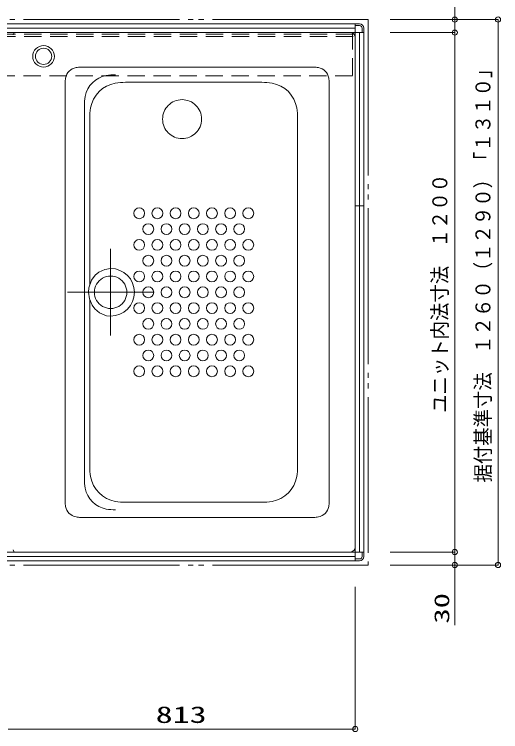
# Model space of a CAD drawing. Units: millimetres on the paper. Extents: x -305 to 305, y -152 to 152.
# Drawn here: x -91.8 to -35.6, y -0.7 to 82.2 of the extents above; entities that cross this region are included whole.
import ezdxf
from ezdxf.enums import TextEntityAlignment as Align

# ---------------------------------------------------------------- set-up
doc = ezdxf.new("R2010")
doc.units = ezdxf.units.MM
for name, pattern in [('DASHED2', [3, 2, -1]), ('LONG_CHAIN', [21, 18, -1, 1, -1]), ('LONG_DOUBLE_CHAIN', [21.8, 18, -1, 0.6, -0.6, 0.6, -1])]:
    doc.linetypes.add(name, pattern=pattern)
doc.layers.add('0-0_0', color=7, linetype='Continuous', lineweight=9)
doc.layers.add('0-1_VIEW0001', color=7, linetype='Continuous', lineweight=9)
doc.styles.add('ＭＳ ゴシック', font='')
doc.styles.get('ＭＳ ゴシック').set_extended_font_data('MS Gothic')

# ---------------------------------------------------------------- blocks, each defined once
blk = doc.blocks.new('_ORIGIN')
at = {"layer": '0-0_0'}
blk.add_line((0, 0), (-1, 0), dxfattribs=at)
blk.add_circle((0, 0), 0.5, dxfattribs=at)

msp = doc.modelspace()

# ---------------------------------------------------------------- linework, layer by layer
at = {"layer": '0-0_0'}
for p, q in [((-40.933, 82.174), (-40.933, 82.774)), ((-48.394, 81.573), (-35.933, 81.573)), ((-40.933, 81.574), (-40.933, 80.074)), ((-35.933, 80.973), (-35.933, 19.173)), ((-48.394, 80.073), (-40.933, 80.073)), ((-40.933, 79.474), (-40.933, 78.874)), ((-40.933, 79.473), (-40.933, 20.672)), ((-40.934, 20.672), (-40.934, 21.272)), ((-48.394, 20.072), (-40.933, 20.072)), ((-40.934, 20.072), (-40.934, 18.573)), ((-48.394, 18.573), (-35.933, 18.573)), ((-40.934, 17.973), (-40.934, 17.373)), ((-52.434, 16.033), (-52.434, -0.375)), ((-53.034, -0.375), (-92.504, -0.375))]:
    msp.add_line(p, q, dxfattribs=at)
for points in [[(-48.394, 81.574), (-40.933, 81.574), (-40.933, 103.864)], [(-48.394, 18.573), (-40.934, 18.573), (-40.934, 11.613)]]:
    msp.add_lwpolyline(points, dxfattribs=at)
at = {"layer": '0-1_VIEW0001', "linetype": 'LONG_DOUBLE_CHAIN'}
for p, q in [((-50.934, 81.573), (-133.934, 81.573)), ((-50.934, 81.573), (-50.934, 18.573)), ((-50.934, 18.573), (-92.509, 18.573))]:
    msp.add_line(p, q, dxfattribs=at)
at = {"layer": '0-1_VIEW0001'}
for p, q in [((-132.434, 81.073), (-52.434, 81.073)), ((-52.434, 81.073), (-132.434, 81.073)), ((-132.434, 80.573), (-52.434, 80.573)), ((-52.434, 19.073), (-52.434, 81.073)), ((-52.434, 81.073), (-52.434, 80.673)), ((-51.934, 81.073), (-52.434, 81.073)), ((-51.934, 80.873), (-52.434, 80.873)), ((-51.634, 80.073), (-51.634, 80.573)), ((-51.434, 80.073), (-51.434, 80.573)), ((-133.434, 80.073), (-51.434, 80.073)), ((-52.984, 80.073), (-91.684, 80.073)), ((-51.934, 20.073), (-51.934, 80.073)), ((-51.434, 80.073), (-51.834, 80.073)), ((-51.434, 80.073), (-51.434, 20.073)), ((-52.434, 20.622), (-52.434, 79.523)), ((-57.232, 76.073), (-84.136, 76.073)), ((-85.934, 74.275), (-85.934, 25.871)), ((-63.224, 74.323), (-78.965, 74.323)), ((-55.434, 25.871), (-55.434, 74.275)), ((-83.713, 28.536), (-83.713, 71.61)), ((-83.104, 70.183), (-83.104, 50.946)), ((-59.084, 29.962), (-59.084, 70.183)), ((-52.434, 60.073), (-51.434, 60.073)), ((-83.104, 49.2), (-83.104, 29.962)), ((-78.965, 25.823), (-63.224, 25.823)), ((-84.136, 24.073), (-57.232, 24.073)), ((-52.984, 20.072), (-91.684, 20.072)), ((-51.434, 20.073), (-51.834, 20.073)), ((-51.634, 20.073), (-51.634, 19.573)), ((-51.434, 20.073), (-51.434, 19.573)), ((-132.434, 19.573), (-52.434, 19.573)), ((-132.434, 19.073), (-52.434, 19.073)), ((-52.434, 19.073), (-132.434, 19.073)), ((-52.434, 19.073), (-52.434, 19.473)), ((-51.934, 19.273), (-52.434, 19.273)), ((-51.934, 19.073), (-52.434, 19.073))]:
    msp.add_line(p, q, dxfattribs=at)
at = {"layer": '0-1_VIEW0001', "color": 6, "linetype": 'DASHED2'}
for p, q in [((-52.684, 79.873), (-132.184, 79.873)), ((-52.684, 79.623), (-132.184, 79.623)), ((-52.734, 75.123), (-52.734, 80.073)), ((-52.734, 75.073), (-132.184, 75.073))]:
    msp.add_line(p, q, dxfattribs=at)
at = {"layer": '0-1_VIEW0001', "linetype": 'LONG_CHAIN'}
for p, q in [((-80.684, 45.073), (-80.684, 55.073)), ((-75.684, 50.073), (-85.684, 50.073))]:
    msp.add_line(p, q, dxfattribs=at)
at = {"layer": '0-1_VIEW0001'}
for points in [[(-133.434, 20.073), (-51.434, 20.073), (-51.434, 80.073)], [(-80.684, 52.823), (-81.375, 52.72), (-82.06, 52.389), (-82.465, 52.042), (-82.889, 51.458), (-83.194, 50.573), (-83.236, 50.073), (-83.141, 49.328), (-82.833, 48.59), (-82.512, 48.154), (-81.97, 47.697), (-81.148, 47.369), (-80.684, 47.323)]]:
    msp.add_lwpolyline(points, dxfattribs=at)
for centre, radius in [((-88.434, 77.324), 1.25), ((-88.434, 77.324), 0.94), ((-77.384, 59.197), 0.625), ((-75.284, 59.197), 0.625), ((-73.184, 59.197), 0.625), ((-71.084, 59.197), 0.625), ((-68.984, 59.197), 0.625), ((-66.884, 59.197), 0.625), ((-64.784, 59.197), 0.625), ((-76.334, 57.372), 0.625), ((-74.234, 57.372), 0.625), ((-72.134, 57.372), 0.625), ((-70.034, 57.372), 0.625), ((-67.934, 57.372), 0.625), ((-65.834, 57.372), 0.625), ((-77.384, 55.547), 0.625), ((-75.284, 55.547), 0.625), ((-73.184, 55.547), 0.625), ((-71.084, 55.547), 0.625), ((-68.984, 55.547), 0.625), ((-66.884, 55.547), 0.625), ((-64.784, 55.547), 0.625), ((-76.334, 53.722), 0.625), ((-74.234, 53.722), 0.625), ((-72.134, 53.722), 0.625), ((-70.034, 53.722), 0.625), ((-67.934, 53.722), 0.625), ((-65.834, 53.722), 0.625), ((-77.384, 51.897), 0.625), ((-75.284, 51.897), 0.625), ((-73.184, 51.897), 0.625), ((-71.084, 51.897), 0.625), ((-68.984, 51.897), 0.625), ((-66.884, 51.897), 0.625), ((-64.784, 51.897), 0.625), ((-76.334, 50.072), 0.625), ((-74.234, 50.072), 0.625), ((-72.134, 50.072), 0.625), ((-70.034, 50.072), 0.625), ((-67.934, 50.072), 0.625), ((-65.834, 50.072), 0.625), ((-77.384, 48.247), 0.625), ((-75.284, 48.247), 0.625), ((-73.184, 48.247), 0.625), ((-71.084, 48.247), 0.625), ((-68.984, 48.247), 0.625), ((-66.884, 48.247), 0.625), ((-64.784, 48.247), 0.625), ((-76.334, 46.422), 0.625), ((-74.234, 46.422), 0.625), ((-72.134, 46.422), 0.625), ((-70.034, 46.422), 0.625), ((-67.934, 46.422), 0.625), ((-65.834, 46.422), 0.625), ((-77.384, 44.597), 0.625), ((-75.284, 44.597), 0.625), ((-73.184, 44.597), 0.625), ((-71.084, 44.597), 0.625), ((-68.984, 44.597), 0.625), ((-66.884, 44.597), 0.625), ((-64.784, 44.597), 0.625), ((-76.334, 42.772), 0.625), ((-74.234, 42.772), 0.625), ((-72.134, 42.772), 0.625), ((-70.034, 42.772), 0.625), ((-67.934, 42.772), 0.625), ((-65.834, 42.772), 0.625), ((-77.384, 40.947), 0.625), ((-75.284, 40.947), 0.625), ((-73.184, 40.947), 0.625), ((-71.084, 40.947), 0.625), ((-68.984, 40.947), 0.625), ((-66.884, 40.947), 0.625), ((-64.784, 40.947), 0.625)]:
    msp.add_circle(centre, radius, dxfattribs=at)
at = {"layer": '0-1_VIEW0001', "linetype": 'LONG_DOUBLE_CHAIN'}
msp.add_circle((-72.434, 70.073), 2.25, dxfattribs=at)
at = {"layer": '0-1_VIEW0001'}
for centre, radius, start, end in [((-51.934, 80.573), 0.5, 0, 90), ((-51.934, 80.573), 0.3, 0, 90), ((-91.684, 79.823), 0.25, 90, 180), ((-52.984, 79.523), 0.55, 0, 90), ((-84.409, 74.548), 1.5, 100.47531, 169.52469), ((-84.136, 73.073), 3, 90, 100.47531), ((-57.232, 73.073), 3, 79.52469, 90), ((-56.959, 74.548), 1.5, 10.47531, 79.52469), ((-82.934, 74.275), 3, 169.52469, 180), ((-80.663, 72.155), 3, 100.47531, 169.52469), ((-80.118, 69.205), 6, 90, 100.47531), ((-58.434, 74.275), 3, 360, 10.47532), ((-79.554, 70.773), 3.5, 99.69632, 170.30368), ((-78.965, 67.323), 7, 90, 99.69632), ((-63.224, 67.323), 7, 80.30368, 90), ((-62.634, 70.773), 3.5, 9.69632, 80.30368), ((-77.713, 71.61), 6, 169.52469, 180), ((-76.104, 70.183), 7, 170.30368, 180), ((-66.084, 70.183), 7, 360, 9.69632), ((-80.684, 50.073), 2.75, 270, 90), ((-80.684, 50.073), 1.875, 359.99994, 180), ((-80.684, 50.073), 1.875, 180, 0.00006), ((-76.104, 29.962), 7, 180, 189.69632), ((-66.084, 29.962), 7, 350.30368, 0), ((-77.713, 28.536), 6, 180, 190.47531), ((-79.554, 29.373), 3.5, 189.69632, 260.30368), ((-62.634, 29.373), 3.5, 279.69632, 350.30368), ((-80.663, 27.99), 3, 190.47531, 259.52468), ((-82.934, 25.871), 3, 180, 190.47531), ((-78.965, 32.823), 7, 260.30368, 270), ((-63.224, 32.823), 7, 270, 279.69632), ((-58.434, 25.871), 3, 349.52468, 0.00001), ((-84.409, 25.598), 1.5, 190.47531, 259.52468), ((-80.118, 30.94), 6, 259.52468, 270), ((-56.959, 25.598), 1.5, 280.47531, 349.52468), ((-84.136, 27.073), 3, 259.52468, 270), ((-57.232, 27.073), 3, 270, 280.47531), ((-91.684, 20.322), 0.25, 180, 270), ((-52.984, 20.622), 0.55, 270, 0), ((-51.934, 19.573), 0.3, 270, 0), ((-51.934, 19.573), 0.5, 270, 0)]:
    msp.add_arc(centre, radius, start, end, dxfattribs=at)

# ---------------------------------------------------------------- block references
at = {"layer": '0-0_0', "xscale": 0.6, "yscale": 0.6}
for p, rotation in [((-40.933, 81.574), 270), ((-35.933, 81.573), 90), ((-40.933, 80.074), 90), ((-40.933, 80.073), 90), ((-40.934, 20.072), 270), ((-40.933, 20.072), 270), ((-35.933, 18.573), 270), ((-40.934, 18.573), 90)]:
    msp.add_blockref('_ORIGIN', p, dxfattribs=dict(at, rotation=rotation))
msp.add_blockref('_ORIGIN', (-52.434, -0.375), dxfattribs=at)

# ---------------------------------------------------------------- texts
at = {"layer": '0-0_0', "style": 'ＭＳ ゴシック'}
for s, width, p in [('据付基準寸法\u3000１２６０（１２９０）「１３１０」', 0.9, (-36.295, 28.099)), ('ユニット内法寸法\u3000１２００', 0.9, (-41.275, 36.138)), ('30', 1.5, (-41.051, 11.806))]:
    msp.add_text(s, height=1.73, rotation=90, dxfattribs=dict(at, width=width)).set_placement(p, align=Align.BOTTOM_LEFT)
at = {"layer": '0-0_0', "style": 'ＭＳ ゴシック', "width": 1.5}
msp.add_text('813', height=1.921, dxfattribs=at).set_placement((-75.48, -0.246), align=Align.BOTTOM_LEFT)

doc.saveas('drawing.dxf')
